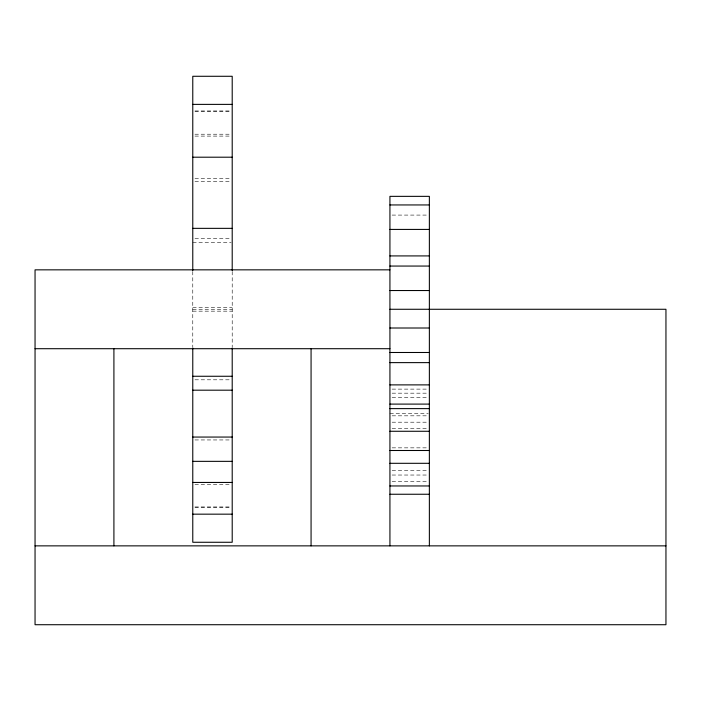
<?xml version="1.0" encoding="UTF-8"?>
<svg xmlns="http://www.w3.org/2000/svg" width="701" height="701" viewBox="0 0 701 701"><rect width="100%" height="100%" fill="white"/><g stroke="black" fill="none" stroke-linecap="round" stroke-linejoin="round"><path stroke-width="0.53" stroke-dasharray="3.5 2.63" d="M194.966 110.951L231.111 110.951M194.966 111.599L231.111 111.599M194.966 134.215L231.111 134.215M194.966 136.099L231.111 136.099M194.966 178.589L231.111 178.589M194.966 181.48L231.111 181.48M392.122 215.084L428.267 215.084M194.966 238.734L231.111 238.734M192.775 242.283L231.111 242.283M192.775 307.389L232.206 307.389M192.775 309.272L232.206 309.272M192.775 311.156L232.206 311.156M194.966 379.811L231.111 379.811M392.122 389.116L428.267 389.116M392.122 393.173L428.267 393.173M392.122 397.695L428.267 397.695M389.931 413.599L428.267 413.599M392.122 415.824L428.267 415.824M392.122 422.195L428.267 422.195M392.122 428.635L428.267 428.635M194.966 439.948L231.111 439.948M392.122 447.851L428.267 447.851M392.122 470.502L428.267 470.502M392.122 475.033L428.267 475.033M392.122 481.429L428.267 481.429M194.966 484.33L231.111 484.33M194.966 506.946L231.111 506.946M194.966 507.594L231.111 507.594M232.206 271.453L232.206 347.091M192.775 271.453L192.775 347.091"/><path stroke-width="1.05" d="M192.775 104.379L232.206 104.379M192.775 157.199L232.206 157.199M389.931 204.946L429.363 204.946M192.775 228.351L232.206 228.351M389.931 229.42L429.363 229.42M389.931 255.918L429.363 255.918M389.931 266.056L429.363 266.056M389.931 269.841L35.05 269.841L35.05 624.722L665.95 624.722L665.95 309.272L389.931 309.272M389.931 290.538L429.363 290.538M389.931 328.007L429.363 328.007M35.05 348.704L389.931 348.704M389.931 352.489L429.363 352.489M389.931 362.627L429.363 362.627M192.775 376.262L232.206 376.262M389.931 384.884L429.363 384.884M192.775 390.185L232.206 390.185M389.931 404.1L429.363 404.1M389.931 408.622L429.363 408.622M389.931 431.273L429.363 431.273M192.775 437.056L232.206 437.056M389.931 450.498L429.363 450.498M192.775 461.346L232.206 461.346M389.931 463.308L429.363 463.308M192.775 482.446L232.206 482.446M389.931 485.959L429.363 485.959M389.931 494.249L429.363 494.249M192.775 514.166L232.206 514.166M35.05 545.86L665.95 545.86M429.363 545.86L429.363 196.35L389.931 196.35L389.931 545.86M311.069 348.704L311.069 545.86M232.206 270.577L232.206 76.278L192.775 76.278L192.775 270.577M232.206 347.968L232.206 542.267L192.775 542.267L192.775 347.968M113.912 348.704L113.912 545.86"/></g></svg>
